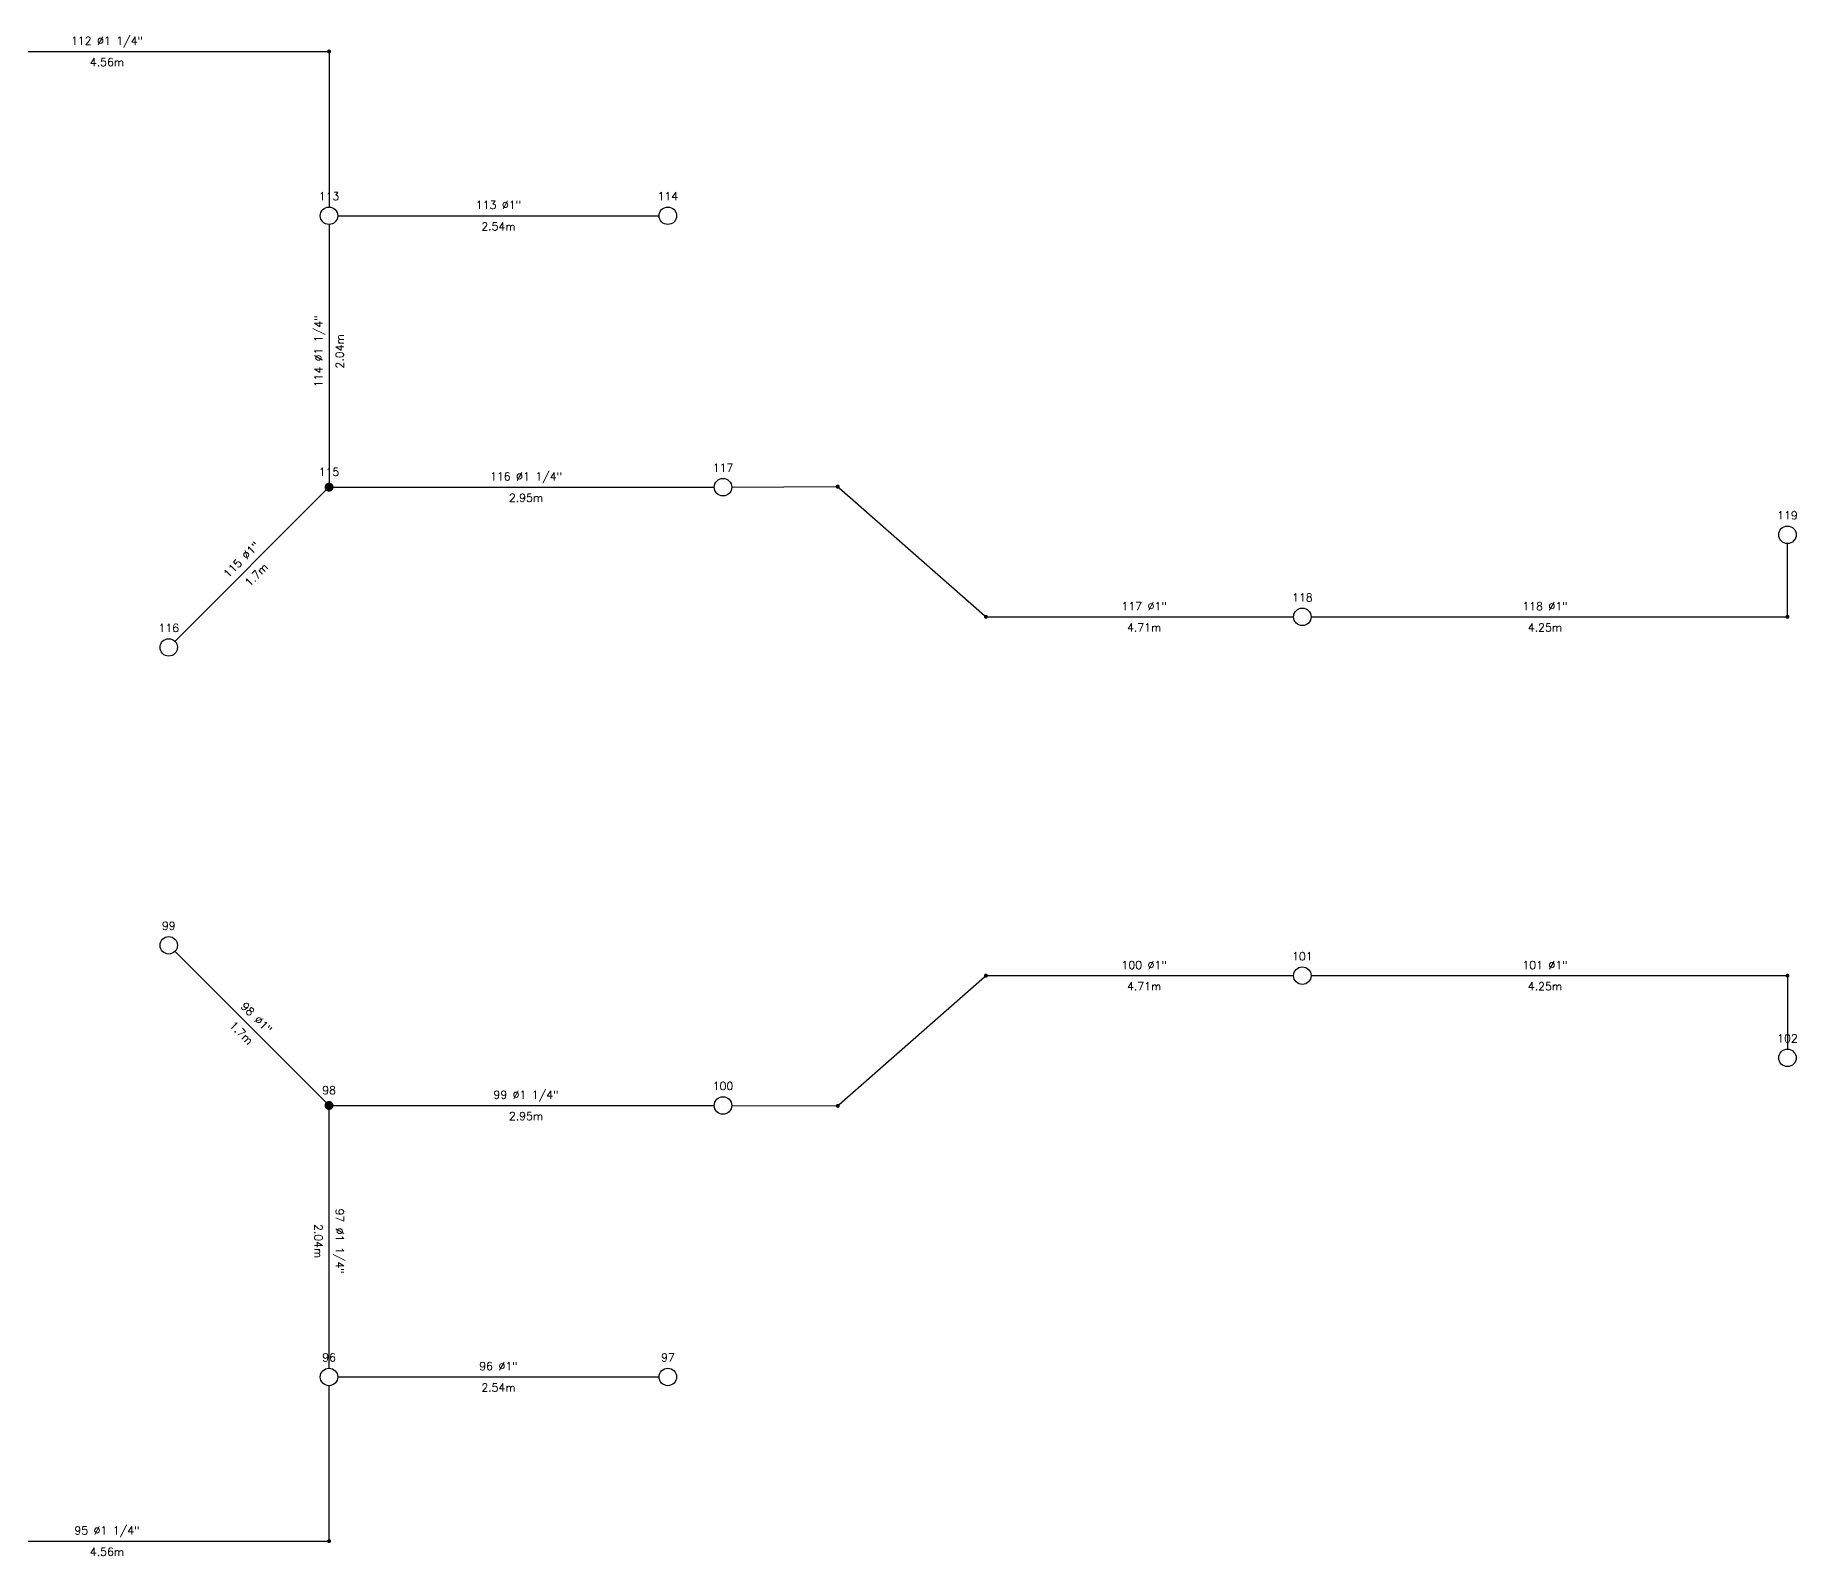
# Model space of a CAD drawing. Header units: metres. Extents: x -63.6 to 24.5, y -61.1 to 26.1.
# Drawn here: x -28.54 to -15, y -16.66 to -4.97 of the extents above; entities that cross this region are included whole.
import ezdxf
from ezdxf.enums import TextEntityAlignment as Align

# ---------------------------------------------------------------- set-up
doc = ezdxf.new("R2010")
doc.units = ezdxf.units.M
doc.header["$LTSCALE"] = 12.7
doc.layers.get('0').update_dxf_attribs({"linetype": 'CONTINUOUS'})
for name, color, linetype in [('TEXTO_NUDOS', 7, 'CONTINUOUS'), ('TEXTO_RAMAS', 7, 'CONTINUOUS'), ('UNIFILAR', 7, 'CONTINUOUS')]:
    doc.layers.add(name, color=color, linetype=linetype)
doc.styles.add('ROMANS', font='Romans', dxfattribs={"height": 0.0635})

# ---------------------------------------------------------------- blocks, each defined once
blk = doc.blocks.new('NUDO_PASO_IPCI')
at = {"color": 0, "linetype": 'Continuous'}
for points in [[(-0.742494, 0.10584), (-0.749351, 0.031185), (-0.748721, -0.043781), (-0.749351, 0.031185)], [(-0.728219, 0.179437), (-0.742494, 0.10584), (-0.74061, -0.118309), (-0.748721, -0.043781)], [(-0.706667, 0.251241), (-0.728219, 0.179437), (-0.725099, -0.191656), (-0.74061, -0.118309)], [(-0.678054, 0.320535), (-0.706667, 0.251241), (-0.702343, -0.263087), (-0.725099, -0.191656)], [(-0.642667, 0.386626), (-0.678054, 0.320535), (-0.672569, -0.33189), (-0.702343, -0.263087)], [(-0.600858, 0.448854), (-0.642667, 0.386626), (-0.636075, -0.397377), (-0.672569, -0.33189)], [(-0.553045, 0.506597), (-0.600858, 0.448854), (-0.593226, -0.458893), (-0.636075, -0.397377)], [(-0.499707, 0.559279), (-0.553045, 0.506597), (-0.544449, -0.515825), (-0.593226, -0.458893)], [(-0.441376, 0.606372), (-0.499707, 0.559279), (-0.490233, -0.567602), (-0.544449, -0.515825)], [(-0.378635, 0.647407), (-0.441376, 0.606372), (-0.431118, -0.613708), (-0.490233, -0.567602)], [(-0.31211, 0.681973), (-0.378635, 0.647407), (-0.367696, -0.653682), (-0.431118, -0.613708)], [(-0.242467, 0.709725), (-0.31211, 0.681973), (-0.300599, -0.687124), (-0.367696, -0.653682)], [(-0.170402, 0.730386), (-0.242467, 0.709725), (-0.2305, -0.713702), (-0.300599, -0.687124)], [(-0.096633, 0.743749), (-0.170402, 0.730386), (-0.158097, -0.733148), (-0.2305, -0.713702)], [(-0.0219, 0.74968), (-0.096633, 0.743749), (-0.084114, -0.745268), (-0.158097, -0.733148)], [(0.053053, 0.748121), (-0.0219, 0.74968), (-0.009291, -0.749942), (-0.084114, -0.745268)], [(0.127475, 0.739087), (0.053053, 0.748121), (0.065624, -0.747123), (-0.009291, -0.749942)], [(0.200624, 0.722669), (0.127475, 0.739087), (0.139884, -0.736839), (0.065624, -0.747123)], [(0.271768, 0.699029), (0.200624, 0.722669), (0.212747, -0.719193), (0.139884, -0.736839)], [(0.340197, 0.668406), (0.271768, 0.699029), (0.283483, -0.694361), (0.212747, -0.719193)], [(0.405227, 0.631103), (0.340197, 0.668406), (0.351388, -0.662591), (0.283483, -0.694361)], [(0.466207, 0.587495), (0.405227, 0.631103), (0.415781, -0.624201), (0.351388, -0.662591)], [(0.52253, 0.538017), (0.466207, 0.587495), (0.47602, -0.579573), (0.415781, -0.624201)], [(0.573632, 0.483163), (0.52253, 0.538017), (0.531502, -0.529155), (0.47602, -0.579573)], [(0.619002, 0.423482), (0.573632, 0.483163), (0.581674, -0.47345), (0.531502, -0.529155)], [(0.658187, 0.359569), (0.619002, 0.423482), (0.626035, -0.413014), (0.581674, -0.47345)], [(0.690796, 0.292064), (0.658187, 0.359569), (0.66414, -0.348452), (0.626035, -0.413014)], [(0.716502, 0.22164), (0.690796, 0.292064), (0.695609, -0.280407), (0.66414, -0.348452)], [(0.73505, 0.149002), (0.716502, 0.22164), (0.720128, -0.209562), (0.695609, -0.280407)], [(0.746253, 0.074875), (0.73505, 0.149002), (0.737451, -0.136622), (0.720128, -0.209562)], [(0.75, 0), (0.746253, 0.074875), (0.747407, -0.062317), (0.737451, -0.136622)]]:
    blk.add_solid(points, dxfattribs=at)
blk = doc.blocks.new('NUDO_DERIVACION_IPCI')
at = {"color": 0, "linetype": 'Continuous'}
for points in [[(-0.742494, 0.10584), (-0.749351, 0.031185), (-0.748721, -0.043781), (-0.749351, 0.031185)], [(-0.728219, 0.179437), (-0.742494, 0.10584), (-0.74061, -0.118309), (-0.748721, -0.043781)], [(-0.706667, 0.251241), (-0.728219, 0.179437), (-0.725099, -0.191656), (-0.74061, -0.118309)], [(-0.678054, 0.320535), (-0.706667, 0.251241), (-0.702343, -0.263087), (-0.725099, -0.191656)], [(-0.642667, 0.386626), (-0.678054, 0.320535), (-0.672569, -0.33189), (-0.702343, -0.263087)], [(-0.600858, 0.448854), (-0.642667, 0.386626), (-0.636075, -0.397377), (-0.672569, -0.33189)], [(-0.553045, 0.506597), (-0.600858, 0.448854), (-0.593226, -0.458893), (-0.636075, -0.397377)], [(-0.499707, 0.559279), (-0.553045, 0.506597), (-0.544449, -0.515825), (-0.593226, -0.458893)], [(-0.441376, 0.606372), (-0.499707, 0.559279), (-0.490233, -0.567602), (-0.544449, -0.515825)], [(-0.378635, 0.647407), (-0.441376, 0.606372), (-0.431118, -0.613708), (-0.490233, -0.567602)], [(-0.31211, 0.681973), (-0.378635, 0.647407), (-0.367696, -0.653682), (-0.431118, -0.613708)], [(-0.242467, 0.709725), (-0.31211, 0.681973), (-0.300599, -0.687124), (-0.367696, -0.653682)], [(-0.170402, 0.730386), (-0.242467, 0.709725), (-0.2305, -0.713702), (-0.300599, -0.687124)], [(-0.096633, 0.743749), (-0.170402, 0.730386), (-0.158097, -0.733148), (-0.2305, -0.713702)], [(-0.0219, 0.74968), (-0.096633, 0.743749), (-0.084114, -0.745268), (-0.158097, -0.733148)], [(0.053053, 0.748121), (-0.0219, 0.74968), (-0.009291, -0.749942), (-0.084114, -0.745268)], [(0.127475, 0.739087), (0.053053, 0.748121), (0.065624, -0.747123), (-0.009291, -0.749942)], [(0.200624, 0.722669), (0.127475, 0.739087), (0.139884, -0.736839), (0.065624, -0.747123)], [(0.271768, 0.699029), (0.200624, 0.722669), (0.212747, -0.719193), (0.139884, -0.736839)], [(0.340197, 0.668406), (0.271768, 0.699029), (0.283483, -0.694361), (0.212747, -0.719193)], [(0.405227, 0.631103), (0.340197, 0.668406), (0.351388, -0.662591), (0.283483, -0.694361)], [(0.466207, 0.587495), (0.405227, 0.631103), (0.415781, -0.624201), (0.351388, -0.662591)], [(0.52253, 0.538017), (0.466207, 0.587495), (0.47602, -0.579573), (0.415781, -0.624201)], [(0.573632, 0.483163), (0.52253, 0.538017), (0.531502, -0.529155), (0.47602, -0.579573)], [(0.619002, 0.423482), (0.573632, 0.483163), (0.581674, -0.47345), (0.531502, -0.529155)], [(0.658187, 0.359569), (0.619002, 0.423482), (0.626035, -0.413014), (0.581674, -0.47345)], [(0.690796, 0.292064), (0.658187, 0.359569), (0.66414, -0.348452), (0.626035, -0.413014)], [(0.716502, 0.22164), (0.690796, 0.292064), (0.695609, -0.280407), (0.66414, -0.348452)], [(0.73505, 0.149002), (0.716502, 0.22164), (0.720128, -0.209562), (0.695609, -0.280407)], [(0.746253, 0.074875), (0.73505, 0.149002), (0.737451, -0.136622), (0.720128, -0.209562)], [(0.75, 0), (0.746253, 0.074875), (0.747407, -0.062317), (0.737451, -0.136622)]]:
    blk.add_solid(points, dxfattribs=at)
blk = doc.blocks.new('ROCIADOR_AUTOMATICO_IPCI')
at = {"color": 0, "linetype": 'Continuous'}
blk.add_circle((-0.004736, -0.005671), 1.5, dxfattribs=at)

msp = doc.modelspace()

# ---------------------------------------------------------------- linework, layer by layer
at = {"layer": 'UNIFILAR', "color": 94, "linetype": 'Continuous'}
for p, q in [((-29.632, -5.093, 2.562), (-26.301, -5.093, 2.562)), ((-26.286, -5.108, 2.562), (-26.286, -6.288, 2.562)), ((-26.218, -6.356, 2.562), (-23.75, -6.356, 2.562)), ((-26.286, -6.423, 2.562), (-26.286, -8.408, 2.562)), ((-26.31, -8.467, 2.562), (-27.47, -9.627, 2.562)), ((-26.251, -8.443, 2.562), (-23.325, -8.443, 2.562)), ((-23.191, -8.442, 2.562), (-22.392, -8.439, 2.562)), ((-22.365, -8.449, 2.562), (-21.248, -9.43, 2.562)), ((-15.076, -9.425, 2.562), (-15.076, -8.876, 2.562)), ((-21.221, -9.44, 2.562), (-18.872, -9.44, 2.562)), ((-18.737, -9.44, 2.562), (-15.091, -9.44, 2.562)), ((-26.31, -13.172, 2.562), (-27.47, -12.012, 2.562)), ((-22.365, -13.19, 2.562), (-21.248, -12.209, 2.562)), ((-21.221, -12.199, 2.562), (-18.872, -12.199, 2.562)), ((-18.737, -12.199, 2.562), (-15.091, -12.199, 2.562)), ((-15.076, -12.215, 2.562), (-15.076, -12.763, 2.562)), ((-26.286, -15.216, 2.562), (-26.286, -13.231, 2.562)), ((-26.251, -13.197, 2.562), (-23.325, -13.197, 2.562)), ((-23.191, -13.197, 2.562), (-22.392, -13.2, 2.562)), ((-26.218, -15.284, 2.562), (-23.75, -15.284, 2.562)), ((-26.286, -16.531, 2.562), (-26.286, -15.351, 2.562)), ((-29.632, -16.547, 2.562), (-26.301, -16.547, 2.562))]:
    msp.add_line(p, q, dxfattribs=at)

# ---------------------------------------------------------------- block references
at = {"layer": 'UNIFILAR', "color": 94, "linetype": 'Continuous', "zscale": 1.024943720238734}
for name, p, xscale, yscale in [('NUDO_PASO_IPCI', (-26.286, -5.093, 2.562), 0.02049887440477468, 0.02049887440477468), ('ROCIADOR_AUTOMATICO_IPCI', (-26.286, -6.356, 2.562), 0.0448412877604446, 0.0448412877604446), ('ROCIADOR_AUTOMATICO_IPCI', (-23.682, -6.356, 2.562), 0.0448412877604446, 0.0448412877604446), ('ROCIADOR_AUTOMATICO_IPCI', (-23.258, -8.443, 2.562), 0.0448412877604446, 0.0448412877604446), ('NUDO_DERIVACION_IPCI', (-26.286, -8.443, 2.562), 0.04612246741074302, 0.04612246741074302), ('NUDO_PASO_IPCI', (-22.376, -8.439, 2.562), 0.02049887440477468, 0.02049887440477468), ('ROCIADOR_AUTOMATICO_IPCI', (-15.076, -8.809, 2.562), 0.0448412877604446, 0.0448412877604446), ('NUDO_PASO_IPCI', (-21.237, -9.44, 2.562), 0.02049887440477468, 0.02049887440477468), ('ROCIADOR_AUTOMATICO_IPCI', (-18.805, -9.44, 2.562), 0.0448412877604446, 0.0448412877604446), ('NUDO_PASO_IPCI', (-15.076, -9.44, 2.562), 0.02049887440477468, 0.02049887440477468), ('ROCIADOR_AUTOMATICO_IPCI', (-27.518, -9.675, 2.562), 0.0448412877604446, 0.0448412877604446), ('ROCIADOR_AUTOMATICO_IPCI', (-27.518, -11.965, 2.562), 0.0448412877604446, 0.0448412877604446), ('NUDO_PASO_IPCI', (-21.237, -12.199, 2.562), 0.02049887440477468, 0.02049887440477468), ('ROCIADOR_AUTOMATICO_IPCI', (-18.805, -12.199, 2.562), 0.0448412877604446, 0.0448412877604446), ('NUDO_PASO_IPCI', (-15.076, -12.199, 2.562), 0.02049887440477468, 0.02049887440477468), ('ROCIADOR_AUTOMATICO_IPCI', (-15.076, -12.831, 2.562), 0.0448412877604446, 0.0448412877604446), ('ROCIADOR_AUTOMATICO_IPCI', (-23.258, -13.197, 2.562), 0.0448412877604446, 0.0448412877604446), ('NUDO_DERIVACION_IPCI', (-26.286, -13.197, 2.562), 0.04612246741074302, 0.04612246741074302), ('NUDO_PASO_IPCI', (-22.376, -13.2, 2.562), 0.02049887440477468, 0.02049887440477468), ('ROCIADOR_AUTOMATICO_IPCI', (-26.286, -15.284, 2.562), 0.0448412877604446, 0.0448412877604446), ('ROCIADOR_AUTOMATICO_IPCI', (-23.682, -15.284, 2.562), 0.0448412877604446, 0.0448412877604446), ('NUDO_PASO_IPCI', (-26.286, -16.547, 2.562), 0.02049887440477468, 0.02049887440477468)]:
    msp.add_blockref(name, p, dxfattribs=dict(at, xscale=xscale, yscale=yscale))

# ---------------------------------------------------------------- texts
at = {"layer": 'TEXTO_NUDOS', "color": 94, "linetype": 'Continuous', "style": 'ROMANS'}
for s, p in [('113', (-26.286, -6.237, 2.562)), ('114', (-23.682, -6.237, 2.562)), ('115', (-26.286, -8.357, 2.562)), ('117', (-23.258, -8.324, 2.562)), ('119', (-15.076, -8.69, 2.562)), ('118', (-18.805, -9.322, 2.562)), ('116', (-27.518, -9.556, 2.562)), ('99', (-27.518, -11.846, 2.562)), ('101', (-18.805, -12.081, 2.562)), ('102', (-15.076, -12.712, 2.562)), ('98', (-26.286, -13.111, 2.562)), ('100', (-23.258, -13.078, 2.562)), ('96', (-26.286, -15.165, 2.562)), ('97', (-23.682, -15.165, 2.562))]:
    msp.add_text(s, height=0.0615, dxfattribs=at).set_placement(p, align=Align.CENTER)
at = {"layer": 'TEXTO_RAMAS', "color": 94, "linetype": 'Continuous', "style": 'ROMANS'}
for s, p in [('112 Ø1 1/4"', (-27.993, -5.041, 2.562)), ('113 Ø1"', (-24.984, -6.304, 2.562)), ('116 Ø1 1/4"', (-24.772, -8.391, 2.562)), ('117 Ø1"', (-20.021, -9.389, 2.562)), ('118 Ø1"', (-16.94, -9.389, 2.562)), ('100 Ø1"', (-20.021, -12.148, 2.562)), ('101 Ø1"', (-16.94, -12.148, 2.562)), ('99 Ø1 1/4"', (-24.772, -13.145, 2.562)), ('96 Ø1"', (-24.984, -15.232, 2.562)), ('95 Ø1 1/4"', (-27.993, -16.495, 2.562))]:
    msp.add_text(s, height=0.0615, dxfattribs=at).set_placement(p, align=Align.CENTER)
for s, p in [('4.56m', (-27.993, -5.144, 2.562)), ('2.54m', (-24.984, -6.407, 2.562)), ('2.95m', (-24.772, -8.494, 2.562)), ('4.71m', (-20.021, -9.491, 2.562)), ('4.25m', (-16.94, -9.491, 2.562)), ('4.71m', (-20.021, -12.25, 2.562)), ('4.25m', (-16.94, -12.25, 2.562)), ('2.95m', (-24.772, -13.248, 2.562)), ('2.54m', (-24.984, -15.335, 2.562)), ('4.56m', (-27.993, -16.598, 2.562))]:
    msp.add_text(s, height=0.0615, dxfattribs=at).set_placement(p, align=Align.TOP_CENTER)
for s, rotation, p in [('114 Ø1 1/4"', 89.9948, (-26.337, -7.399, 2.562)), ('115 Ø1"', 45, (-26.938, -9.022, 2.562)), ('98 Ø1"', 315, (-26.866, -12.544, 2.562)), ('97 Ø1 1/4"', 270.0052, (-26.235, -14.24, 2.562))]:
    msp.add_text(s, height=0.0615, rotation=rotation, dxfattribs=at).set_placement(p, align=Align.CENTER)
for s, rotation, p in [('2.04m', 89.9948, (-26.235, -7.399, 2.562)), ('1.7m', 45, (-26.866, -9.095, 2.562)), ('1.7m', 315, (-26.938, -12.617, 2.562)), ('2.04m', 270.0052, (-26.337, -14.24, 2.562))]:
    msp.add_text(s, height=0.0615, rotation=rotation, dxfattribs=at).set_placement(p, align=Align.TOP_CENTER)

doc.saveas('drawing.dxf')
